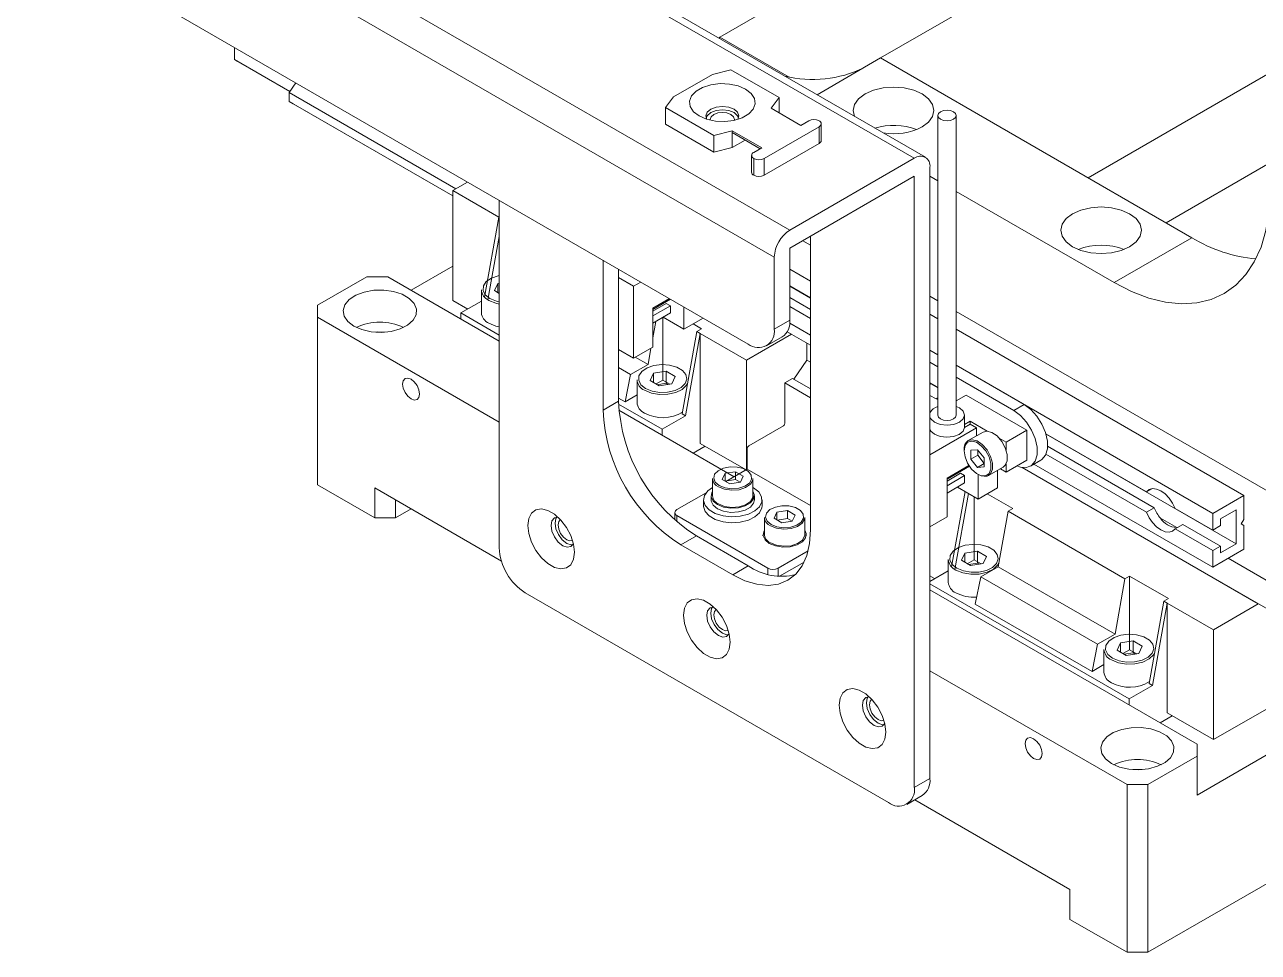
# Model space of a CAD drawing. Header units: millimetres. Extents: x 19 to 1667, y -46 to 1235.
# Drawn here: x 600 to 768.1, y 782.7 to 909.1 of the extents above; entities that cross this region are included whole.
import ezdxf

# ---------------------------------------------------------------- set-up
doc = ezdxf.new("R2010")
doc.units = ezdxf.units.MM
doc.header["$LTSCALE"] = 4

msp = doc.modelspace()

# ---------------------------------------------------------------- linework, layer by layer
at = {"color": 7, "linetype": 'Continuous', "lineweight": 18}
for p, q in [((590.1, 947.046), (704.297, 881.121)), ((702.176, 877.446), (587.978, 943.371)), ((591.514, 927.449), (698.64, 865.606)), ((754.148, 926.22), (716.674, 904.586)), ((721.268, 890.918), (664.699, 923.574)), ((722.768, 891.066), (666.199, 923.722)), ((724.45, 924.585), (694.751, 907.441)), ((694.664, 907.29), (694.751, 907.441)), ((694.751, 907.441), (704.192, 901.991)), ((628.637, 904.374), (628.637, 906.018)), ((716.672, 904.588), (708.008, 899.587)), ((716.672, 904.588), (759.098, 880.096)), ((636.161, 900.031), (628.637, 904.374)), ((628.99, 904.17), (628.637, 904.374)), ((628.99, 904.17), (636.161, 900.031)), ((693.761, 902.348), (696.272, 902.98)), ((696.272, 902.98), (702.848, 899.184)), ((636.975, 901.205), (636.062, 899.887)), ((688.458, 899.286), (693.761, 902.348)), ((744.958, 888.258), (769.705, 902.544)), ((658.794, 886.764), (636.062, 899.887)), ((636.062, 899.887), (636.062, 898.662)), ((658.371, 885.783), (636.062, 898.662)), ((636.062, 898.662), (636.592, 898.356)), ((658.371, 885.783), (636.592, 898.356)), ((687.362, 897.837), (688.458, 899.286)), ((693.938, 894.041), (687.362, 897.837)), ((687.362, 897.837), (687.362, 895.551)), ((702.848, 899.184), (701.752, 897.735)), ((702.848, 899.184), (702.848, 897.102)), ((701.752, 897.735), (705.782, 895.408)), ((724.473, 896.754), (724.473, 855.927)), ((726.973, 855.927), (726.973, 896.754)), ((693.938, 891.754), (687.362, 895.551)), ((696.448, 894.673), (693.938, 894.041)), ((700.479, 892.347), (696.448, 894.673)), ((696.448, 894.673), (696.448, 894.428)), ((708.292, 895.224), (700.797, 890.898)), ((705.782, 895.408), (706.878, 896.041)), ((708.292, 892.938), (708.292, 895.224)), ((708.585, 893.346), (708.585, 895.633)), ((693.938, 894.041), (693.938, 891.754)), ((696.448, 894.428), (700.267, 892.224)), ((696.448, 894.428), (696.448, 892.387)), ((696.448, 892.387), (698.216, 893.408)), ((708.292, 892.938), (700.797, 888.611)), ((693.938, 891.754), (696.448, 892.387)), ((699.09, 891.306), (699.09, 889.019)), ((699.383, 891.714), (700.479, 892.347)), ((699.383, 890.898), (699.383, 888.611)), ((700.797, 890.898), (700.797, 888.611)), ((721.268, 890.918), (704.297, 881.121)), ((723.389, 806.405), (723.389, 889.693)), ((755.567, 882.134), (769.705, 890.296)), ((721.268, 888.468), (704.297, 878.671)), ((721.268, 805.181), (721.268, 888.468)), ((723.389, 888.464), (724.473, 887.838)), ((660.392, 887.686), (658.371, 886.52)), ((664.664, 882.887), (658.371, 886.52)), ((658.371, 886.52), (658.371, 871.548)), ((726.973, 886.395), (748.491, 873.973)), ((664.699, 837.837), (664.699, 885.2)), ((664.664, 882.887), (662.706, 872)), ((664.699, 882.866), (664.664, 882.887)), ((663.149, 871.641), (664.699, 880.263)), ((706.059, 879.688), (707.126, 879.072)), ((707.126, 880.301), (707.126, 840.291)), ((748.491, 873.973), (759.098, 880.096)), ((704.297, 868.873), (704.297, 878.671)), ((652.679, 872.945), (658.371, 876.23)), ((678.841, 856.619), (678.841, 877.036)), ((702.176, 877.446), (702.176, 867.648)), ((646.668, 874.782), (639.951, 870.904)), ((649.497, 874.782), (646.668, 874.782)), ((649.497, 874.782), (664.699, 866.006)), ((680.963, 857.843), (680.963, 875.811)), ((683.013, 873.479), (680.963, 874.663)), ((704.297, 875.806), (707.126, 874.174)), ((662.26, 872.986), (662.26, 869.884)), ((664.047, 872.885), (664.506, 873.874)), ((664.047, 872.885), (664.699, 872.508)), ((664.506, 873.874), (664.699, 873.903)), ((664.506, 872.62), (664.506, 873.874)), ((683.013, 873.479), (684.008, 874.053)), ((683.013, 863.681), (683.013, 873.479)), ((704.297, 873.52), (707.126, 871.887)), ((704.297, 873.479), (707.126, 871.846)), ((639.951, 870.904), (639.951, 869.271)), ((660.396, 870.379), (658.371, 871.548)), ((662.26, 871.455), (659.467, 869.843)), ((687.898, 871.808), (685.63, 870.499)), ((685.63, 870.335), (688.039, 871.726)), ((688.039, 871.726), (685.63, 870.335)), ((685.63, 870.09), (687.468, 871.151)), ((688.034, 870.825), (687.468, 871.151)), ((704.297, 871.968), (707.126, 870.336)), ((724.473, 871.507), (723.389, 872.133)), ((639.951, 869.271), (664.699, 854.984)), ((639.951, 869.271), (639.951, 846.408)), ((659.467, 869.843), (664.699, 866.822)), ((659.467, 869.843), (659.467, 869.026)), ((685.63, 869.437), (688.034, 870.825)), ((685.63, 870.499), (685.63, 865.191)), ((685.63, 868.457), (688.034, 869.845)), ((686.973, 860.699), (686.973, 869.233)), ((689.872, 867.64), (687.044, 869.273)), ((688.034, 869.845), (688.034, 870.825)), ((689.872, 867.64), (689.872, 870.668)), ((704.297, 870.744), (707.126, 869.111)), ((723.389, 869.683), (724.473, 869.058)), ((782.433, 838.048), (726.973, 870.064)), ((792.686, 832.129), (726.973, 870.064)), ((685.63, 866.444), (686.034, 868.69)), ((692.489, 869.151), (689.872, 867.64)), ((692.277, 867.681), (691.11, 868.355)), ((691.64, 867.314), (692.277, 867.681)), ((692.489, 869.158), (692.489, 869.151)), ((702.176, 867.648), (704.297, 868.873)), ((704.279, 868.468), (707.126, 866.825)), ((726.973, 867.615), (766.169, 844.987)), ((691.64, 867.314), (689.624, 856.106)), ((692.1, 867.048), (690.084, 855.841)), ((692.1, 867.048), (691.64, 867.314)), ((698.393, 863.415), (692.1, 867.048)), ((692.1, 852.077), (692.1, 867.048)), ((704.509, 866.946), (698.393, 863.415)), ((701.14, 865.359), (703.262, 866.583)), ((707.126, 865.436), (703.933, 867.279)), ((704.509, 866.946), (703.933, 867.279)), ((683.013, 863.681), (680.963, 864.865)), ((685.63, 865.191), (683.013, 863.681)), ((684.976, 862.812), (685.378, 865.046)), ((706.631, 863.435), (706.631, 865.722)), ((723.389, 864.785), (724.473, 864.159)), ((682.605, 861.443), (684.976, 862.812)), ((684.976, 862.812), (683.243, 863.813)), ((698.393, 863.415), (698.393, 848.514)), ((704.834, 860.841), (706.631, 863.435)), ((707.126, 863.149), (706.631, 863.435)), ((723.389, 863.152), (724.473, 862.527)), ((726.973, 862.716), (761.927, 842.538)), ((726.973, 862.716), (736.259, 857.356)), ((682.605, 861.443), (680.963, 862.391)), ((682.605, 861.443), (681.847, 857.74)), ((685.261, 860.639), (685.719, 861.627)), ((685.719, 861.627), (687.432, 861.892)), ((685.719, 860.374), (685.719, 861.627)), ((688.686, 861.169), (687.432, 861.892)), ((687.432, 860.259), (687.432, 861.892)), ((688.227, 860.18), (688.686, 861.169)), ((703.626, 860.314), (704.686, 860.926)), ((707.126, 859.518), (704.686, 860.926)), ((726.973, 861.083), (734.844, 856.539)), ((683.473, 860.74), (683.473, 857.637)), ((685.261, 860.639), (686.514, 859.915)), ((686.973, 860.699), (686.065, 860.175)), ((686.238, 860.074), (687.432, 860.259)), ((688.227, 860.18), (686.514, 859.915)), ((687.947, 860.137), (686.973, 860.699)), ((687.708, 860.1), (687.432, 860.259)), ((703.626, 854.936), (703.626, 860.314)), ((707.126, 858.293), (703.626, 860.314)), ((723.389, 860.335), (724.238, 859.845)), ((723.531, 860.171), (723.389, 860.269)), ((723.389, 860.09), (723.531, 860.171)), ((724.473, 859.628), (723.531, 860.171)), ((724.238, 859.845), (724.473, 859.665)), ((678.841, 856.619), (680.963, 857.843)), ((681.847, 857.74), (680.963, 858.25)), ((683.473, 858.678), (681.847, 857.74)), ((724.238, 858.13), (723.389, 858.62)), ((724.238, 858.13), (724.473, 858.266)), ((724.473, 858.039), (724.238, 858.13)), ((728.339, 858.662), (726.973, 857.873)), ((728.339, 858.662), (736.612, 853.886)), ((680.969, 857.43), (686.902, 854.004)), ((681.016, 856.586), (696.696, 847.534)), ((690.084, 855.841), (686.902, 854.004)), ((689.624, 856.106), (690.084, 855.841)), ((727.42, 856.906), (726.973, 857.11)), ((728.123, 854.702), (728.123, 855.927)), ((736.259, 857.356), (734.844, 856.539)), ((698.706, 851.757), (703.418, 854.478)), ((723.389, 850.497), (729.753, 854.171)), ((728.121, 854.658), (728.869, 855.09)), ((728.123, 854.702), (728.121, 854.658)), ((728.121, 854.25), (728.869, 854.681)), ((728.121, 854.658), (728.121, 854.25)), ((728.869, 855.09), (731.206, 853.741)), ((728.869, 855.09), (728.869, 854.681)), ((728.869, 854.681), (729.753, 854.171)), ((729.753, 853.101), (729.753, 854.171)), ((753.088, 782.728), (877.538, 854.572)), ((686.902, 854.004), (686.902, 853.188)), ((730.641, 853.614), (728.626, 852.45)), ((732.826, 852.806), (733.784, 852.253)), ((736.612, 853.886), (733.784, 852.253)), ((736.612, 849.803), (736.612, 853.886)), ((739.205, 853.368), (752.897, 845.464)), ((739.219, 853.319), (765.109, 838.373)), ((691.146, 850.738), (692.782, 851.683)), ((698.332, 848.479), (692.1, 852.077)), ((698.499, 848.575), (698.499, 851.299)), ((728.989, 851.133), (729.895, 851.214)), ((728.989, 851.133), (728.989, 849.926)), ((729.895, 851.214), (730.8, 850.088)), ((729.909, 851.197), (729.909, 850.457)), ((733.784, 852.253), (733.784, 851.147)), ((739.437, 851.683), (753.957, 843.3)), ((728.705, 849.075), (725.723, 847.353)), ((729.909, 850.457), (728.989, 849.926)), ((729.895, 848.8), (728.989, 849.926)), ((730.8, 849.323), (729.895, 848.8)), ((730.8, 849.349), (729.909, 850.457)), ((730.8, 848.881), (730.8, 850.088)), ((733.784, 848.17), (736.612, 849.803)), ((733.784, 849.276), (733.784, 848.17)), ((737.094, 848.967), (738.508, 849.784)), ((737.576, 849.246), (761.927, 835.189)), ((739.205, 850.592), (752.897, 842.688)), ((695.091, 847.171), (695.474, 847.996)), ((695.474, 847.996), (696.902, 848.216)), ((695.474, 846.951), (695.474, 847.996)), ((695.579, 846.89), (698.499, 848.575)), ((697.947, 847.613), (696.902, 848.216)), ((696.902, 847.155), (696.902, 848.216)), ((697.564, 846.789), (697.947, 847.613)), ((707.126, 843.595), (698.499, 848.575)), ((725.723, 847.19), (728.784, 848.957)), ((728.784, 848.957), (725.723, 847.19)), ((725.723, 846.945), (727.561, 848.006)), ((725.723, 846.292), (728.127, 847.68)), ((728.127, 847.68), (727.561, 848.006)), ((728.127, 846.7), (728.127, 847.68)), ((729.895, 848.8), (730.8, 848.881)), ((729.965, 844.495), (729.965, 847.845)), ((731.376, 847.687), (733.391, 848.85)), ((732.582, 848.383), (732.582, 846.006)), ((732.998, 848.624), (733.784, 848.17)), ((791.625, 816.655), (735.984, 848.776)), ((768.149, 830.208), (735.984, 848.776)), ((639.951, 846.408), (647.729, 841.918)), ((664.995, 836.033), (647.729, 846.001)), ((647.729, 841.918), (647.729, 846.001)), ((693.769, 847.27), (693.769, 844.943)), ((695.091, 847.171), (696.137, 846.568)), ((695.497, 846.938), (696.902, 847.155)), ((697.564, 846.789), (696.137, 846.568)), ((697.542, 846.785), (696.902, 847.155)), ((699.269, 844.943), (699.269, 847.27)), ((725.723, 847.353), (725.723, 842.046)), ((725.723, 845.312), (728.127, 846.7)), ((729.965, 844.495), (727.137, 846.128)), ((732.582, 846.006), (729.965, 844.495)), ((753.654, 845.901), (752.897, 845.464)), ((650.557, 844.368), (650.557, 841.918)), ((688.918, 843.044), (692.883, 845.333)), ((692.519, 844.371), (692.519, 843.555)), ((693.569, 844.943), (693.569, 844.371)), ((699.469, 844.371), (699.469, 844.943)), ((700.519, 843.555), (700.519, 844.371)), ((728.191, 845.52), (726.345, 835.261)), ((726.788, 834.903), (728.65, 845.254)), ((729.4, 836.207), (729.4, 844.822)), ((734.703, 843.189), (731.202, 845.209)), ((761.927, 842.538), (766.169, 844.987)), ((766.169, 844.987), (766.169, 841.721)), ((650.557, 841.918), (652.679, 843.143)), ((688.625, 842.636), (688.625, 841.654)), ((702.163, 841.865), (702.545, 842.689)), ((702.545, 842.689), (703.973, 842.91)), ((702.545, 841.644), (702.545, 842.689)), ((705.018, 842.306), (703.973, 842.91)), ((703.973, 841.848), (703.973, 842.91)), ((734.067, 842.821), (732.706, 835.259)), ((734.067, 842.821), (734.703, 843.189)), ((749.976, 833.637), (734.067, 842.821)), ((752.897, 842.688), (753.957, 843.3)), ((756.814, 843.203), (761.927, 840.251)), ((761.927, 840.251), (761.927, 842.538)), ((765.109, 843.027), (762.987, 841.803)), ((765.109, 838.373), (765.109, 843.027)), ((650.557, 841.918), (647.729, 841.918)), ((701.292, 835.084), (688.918, 842.228)), ((688.918, 842.228), (688.918, 841.392)), ((700.84, 841.963), (700.84, 839.636)), ((702.163, 841.865), (703.208, 841.261)), ((702.568, 841.631), (703.973, 841.848)), ((704.635, 841.482), (703.208, 841.261)), ((704.613, 841.479), (703.973, 841.848)), ((704.635, 841.482), (705.018, 842.306)), ((706.34, 839.636), (706.34, 841.963)), ((725.723, 842.046), (723.389, 840.699)), ((757.021, 840.593), (754.812, 841.868)), ((757.875, 841.039), (756.814, 840.427)), ((757.875, 841.039), (762.987, 838.088)), ((762.987, 840.864), (761.927, 840.251)), ((762.987, 841.803), (762.987, 840.864)), ((766.169, 841.721), (765.816, 841.108)), ((765.816, 841.108), (766.169, 840.904)), ((766.169, 840.904), (766.169, 837.638)), ((691.569, 839.472), (689.448, 838.248)), ((698.64, 835.39), (691.569, 839.472)), ((700.64, 839.636), (700.64, 839.473)), ((706.54, 839.473), (706.54, 839.636)), ((756.814, 840.427), (761.927, 837.475)), ((757.118, 840.602), (757.021, 840.593)), ((696.519, 834.166), (689.448, 838.248)), ((702.706, 835.084), (706.794, 837.444)), ((728.146, 837.135), (729.859, 837.4)), ((731.112, 836.676), (729.859, 837.4)), ((729.859, 835.767), (729.859, 837.4)), ((761.927, 837.475), (762.987, 838.088)), ((766.169, 837.638), (761.927, 835.189)), ((761.927, 835.189), (761.927, 837.475)), ((762.987, 837.148), (765.109, 838.373)), ((762.987, 838.088), (762.987, 837.148)), ((702.886, 833.963), (706.238, 835.898)), ((725.9, 836.248), (725.9, 833.145)), ((727.687, 836.146), (728.146, 837.135)), ((727.687, 836.146), (728.941, 835.423)), ((728.146, 835.882), (728.146, 837.135)), ((729.4, 836.207), (728.491, 835.682)), ((728.664, 835.582), (729.859, 835.767)), ((730.653, 835.688), (728.941, 835.423)), ((730.374, 835.644), (729.4, 836.207)), ((730.135, 835.607), (729.859, 835.767)), ((730.653, 835.688), (731.112, 836.676)), ((791.625, 820.493), (764.048, 836.413)), ((792.686, 819.881), (764.048, 836.413)), ((696.519, 834.166), (698.64, 835.39)), ((701.292, 834.248), (701.292, 835.084)), ((702.706, 835.084), (702.706, 833.979)), ((725.9, 834.717), (723.389, 833.268)), ((724.036, 833.641), (723.389, 834.014)), ((732.706, 835.259), (730.334, 833.889)), ((748.616, 826.074), (732.706, 835.259)), ((750.613, 834.004), (749.976, 833.637)), ((755.916, 830.943), (750.613, 834.004)), ((750.613, 823.961), (750.613, 834.004)), ((723.389, 832.941), (750.542, 817.266)), ((729.576, 830.186), (730.334, 833.889)), ((746.244, 824.705), (730.334, 833.889)), ((748.616, 826.074), (749.976, 833.637)), ((668.235, 831.713), (717.732, 803.139)), ((723.389, 832.125), (759.805, 811.102)), ((755.28, 830.575), (753.264, 819.368)), ((755.28, 830.575), (755.916, 830.943)), ((755.739, 830.31), (755.28, 830.575)), ((745.486, 821.001), (729.576, 830.186)), ((755.739, 830.31), (753.723, 819.103)), ((762.033, 826.677), (755.739, 830.31)), ((755.739, 815.339), (755.739, 830.31)), ((768.149, 830.208), (762.033, 826.677)), ((746.244, 824.705), (748.616, 826.074)), ((762.033, 826.677), (762.033, 811.706)), ((746.244, 824.705), (745.486, 821.001)), ((747.113, 824.002), (747.113, 820.899)), ((748.9, 823.9), (749.359, 824.889)), ((748.9, 823.9), (750.154, 823.177)), ((749.359, 824.889), (751.072, 825.154)), ((749.359, 823.635), (749.359, 824.889)), ((750.613, 823.961), (749.704, 823.436)), ((751.587, 823.398), (750.613, 823.961)), ((752.325, 824.43), (751.072, 825.154)), ((751.072, 823.521), (751.072, 825.154)), ((751.867, 823.441), (752.325, 824.43)), ((749.878, 823.336), (751.072, 823.521)), ((751.867, 823.441), (750.154, 823.177)), ((751.348, 823.361), (751.072, 823.521)), ((723.389, 821.103), (750.259, 805.591)), ((747.113, 821.94), (745.486, 821.001)), ((753.723, 819.103), (750.542, 817.266)), ((753.264, 819.368), (753.723, 819.103)), ((762.033, 811.706), (774.362, 818.823)), ((750.542, 817.266), (750.542, 816.45)), ((759.805, 804.162), (779.782, 815.694)), ((754.785, 814), (756.422, 814.945)), ((762.033, 811.706), (755.739, 815.339)), ((759.805, 809.469), (759.805, 811.102)), ((753.088, 805.591), (759.805, 809.469)), ((759.805, 804.162), (759.805, 809.469)), ((721.268, 805.181), (723.389, 806.405)), ((750.259, 805.591), (753.088, 805.591)), ((750.259, 782.728), (750.259, 805.591)), ((753.088, 805.591), (753.088, 782.728)), ((720.232, 802.892), (722.353, 804.116)), ((742.481, 791.301), (721.318, 803.518)), ((742.481, 791.301), (742.481, 787.218)), ((742.481, 787.218), (750.259, 782.728)), ((753.088, 782.728), (750.259, 782.728))]:
    msp.add_line(p, q, dxfattribs=at)
at = {"color": 7, "linetype": 'Continuous', "lineweight": 18, "flags": 128}
for points in [[(698.273, 900.339), (697.252, 900.78), (696.057, 901.038), (694.785, 901.09), (693.539, 900.934), (692.42, 900.581), (691.519, 900.06), (690.907, 899.414), (690.636, 898.695), (690.727, 897.961), (691.173, 897.271), (691.937, 896.682), (692.958, 896.241), (694.153, 895.983), (695.425, 895.931), (696.671, 896.087), (697.79, 896.44), (698.691, 896.961), (699.302, 897.607), (699.574, 898.326), (699.483, 899.06), (699.037, 899.75), (698.273, 900.339)], [(722.329, 895.199), (723.203, 895.857), (723.752, 896.622), (723.939, 897.444), (723.752, 898.266), (723.203, 899.032), (722.329, 899.689), (721.189, 900.194), (719.863, 900.511), (718.439, 900.619), (717.016, 900.511), (715.689, 900.194), (714.55, 899.689), (713.676, 899.032), (713.127, 898.266), (712.939, 897.444), (713.121, 896.635)], [(696.696, 897.608), (695.966, 897.89), (695.105, 897.989), (694.244, 897.89), (693.514, 897.608), (693.026, 897.187), (692.855, 896.69), (693.003, 896.227)], [(696.696, 897.143), (695.966, 897.424), (695.105, 897.523), (694.244, 897.424), (693.514, 897.143), (693.026, 896.721), (692.891, 896.457)], [(693.938, 896.898), (693.581, 896.589), (693.455, 896.224), (693.468, 896.103)], [(696.742, 896.103), (696.755, 896.224), (696.629, 896.589), (696.272, 896.898), (695.736, 897.104), (695.105, 897.177), (694.474, 897.104), (693.938, 896.898)], [(697.207, 896.227), (697.355, 896.69), (697.184, 897.187), (696.696, 897.608)], [(697.319, 896.457), (697.184, 896.721), (696.696, 897.143)], [(726.607, 897.264), (726.201, 897.42), (725.723, 897.475), (725.244, 897.42), (724.839, 897.264), (724.568, 897.03), (724.473, 896.754), (724.568, 896.478), (724.839, 896.244), (725.244, 896.087), (725.723, 896.032), (726.201, 896.087), (726.607, 896.244), (726.878, 896.478), (726.973, 896.754), (726.878, 897.03), (726.607, 897.264)], [(769.705, 886.223), (769.571, 883.557), (769.173, 881.079), (768.514, 878.819), (767.604, 876.807), (766.453, 875.067), (765.077, 873.621), (763.491, 872.488), (761.718, 871.681), (759.778, 871.212), (757.696, 871.085), (755.498, 871.303), (753.212, 871.862), (750.867, 872.755), (748.491, 873.973)], [(750.613, 878.871), (751.487, 879.529), (752.036, 880.294), (752.224, 881.116), (752.036, 881.938), (751.487, 882.704), (750.613, 883.361), (749.474, 883.866), (748.147, 884.183), (746.724, 884.291), (745.3, 884.183), (743.974, 883.866), (742.835, 883.361), (741.961, 882.704), (741.411, 881.938), (741.224, 881.116), (741.411, 880.294), (741.961, 879.529), (742.835, 878.871), (743.974, 878.366), (745.3, 878.049), (746.724, 877.941), (748.147, 878.049), (749.474, 878.366), (750.613, 878.871)], [(664.699, 874.954), (664.56, 874.924), (663.627, 874.603), (662.925, 874.125), (662.53, 873.541), (662.485, 872.914), (662.795, 872.313), (663.427, 871.803)], [(644.9, 868.047), (645.985, 867.572), (647.252, 867.283), (648.607, 867.203), (649.948, 867.336), (651.178, 867.674), (652.204, 868.191), (652.951, 868.848), (653.363, 869.597), (653.41, 870.383), (653.087, 871.147), (652.42, 871.832), (651.457, 872.388), (650.27, 872.773), (648.947, 872.959), (647.586, 872.932), (646.288, 872.694), (645.15, 872.263), (644.255, 871.671), (643.67, 870.961), (643.439, 870.186), (643.578, 869.404), (644.078, 868.673), (644.9, 868.047)], [(664.699, 871.061), (664.223, 871.171), (663.285, 871.558)], [(663.427, 871.803), (664.311, 871.438), (664.699, 871.346)], [(663.285, 868.455), (664.223, 868.068), (664.699, 867.958)], [(649.063, 867.224), (648.056, 867.251), (647.809, 867.224)], [(684.64, 859.557), (685.524, 859.192), (686.565, 859.013), (687.65, 859.039), (688.662, 859.267), (689.491, 859.672), (690.047, 860.211), (690.27, 860.825), (690.136, 861.447), (689.659, 862.011), (688.891, 862.454), (687.915, 862.729), (686.837, 862.807), (685.774, 862.678), (684.84, 862.357), (684.138, 861.879), (683.743, 861.295), (683.699, 860.668), (684.009, 860.067), (684.64, 859.557)], [(652.679, 858.127), (653.125, 857.971), (653.504, 858.045), (653.756, 858.336), (653.845, 858.8), (653.756, 859.367), (653.504, 859.95), (653.125, 860.461), (652.679, 860.821), (652.232, 860.976), (651.854, 860.903), (651.601, 860.612), (651.512, 860.147), (651.601, 859.581), (651.854, 858.997), (652.232, 858.487), (652.679, 858.127)], [(690.37, 860.254), (690.234, 860.006), (689.644, 859.434), (688.765, 859.005), (687.691, 858.763), (686.54, 858.735), (685.436, 858.925), (684.498, 859.312)], [(723.389, 855.603), (723.505, 855.397), (724.026, 854.947), (724.804, 854.647), (725.723, 854.541), (726.641, 854.647), (727.42, 854.947), (727.94, 855.397), (728.123, 855.927), (727.94, 856.457), (727.42, 856.906), (727.42, 856.906)], [(724.473, 855.927), (724.568, 855.651), (724.839, 855.417), (725.244, 855.26), (725.723, 855.205), (726.201, 855.26), (726.607, 855.417), (726.878, 855.651), (726.973, 855.927)], [(734.844, 856.539), (735.741, 855.873), (736.565, 854.963), (737.249, 853.883), (737.739, 852.72), (737.994, 851.569), (737.994, 850.524), (737.739, 849.667), (737.249, 849.07), (736.565, 848.78), (735.741, 848.822), (735.223, 848.998)], [(736.259, 857.356), (737.155, 856.689), (737.979, 855.779), (738.663, 854.699), (739.153, 853.537), (739.408, 852.386), (739.408, 851.34), (739.153, 850.484), (738.663, 849.887), (738.508, 849.784)], [(723.389, 853.97), (723.51, 853.757), (724.026, 853.314), (724.793, 853.016), (725.697, 852.908), (726.606, 853.005), (727.383, 853.294), (727.915, 853.73), (728.121, 854.25)], [(728.626, 852.45), (729.134, 852.579), (729.821, 852.408), (730.533, 851.921), (731.173, 851.184), (731.654, 850.296), (731.912, 849.378), (731.912, 848.552), (731.654, 847.932), (731.376, 847.687)], [(733.391, 848.85), (733.669, 849.095), (733.927, 849.716), (733.927, 850.541), (733.669, 851.46), (733.188, 852.347), (732.548, 853.084), (731.836, 853.571), (731.149, 853.742), (730.641, 853.614)], [(728.056, 851.069), (728.18, 850.23), (728.536, 849.361), (729.075, 848.58), (729.725, 847.991), (730.398, 847.675), (731.003, 847.673), (731.458, 847.987), (731.702, 848.574), (731.702, 849.354), (731.458, 850.223), (731.003, 851.062), (730.398, 851.759), (729.725, 852.219), (729.075, 852.381), (728.536, 852.222), (728.18, 851.764), (728.056, 851.069)], [(694.681, 846.331), (695.469, 846.019), (696.399, 845.893), (697.345, 845.969), (698.18, 846.238), (698.791, 846.662), (699.094, 847.185), (699.05, 847.736), (698.664, 848.241), (697.989, 848.631), (697.114, 848.853), (696.16, 848.879), (695.254, 848.704), (694.519, 848.351), (694.054, 847.869), (693.922, 847.323), (694.141, 846.786), (694.681, 846.331)], [(731.376, 847.687), (731.173, 847.6), (730.834, 847.559)], [(699.269, 846.048), (699.348, 846.004), (700.056, 845.45), (700.449, 844.8), (700.494, 844.113), (700.185, 843.448), (699.551, 842.865), (698.647, 842.416), (697.554, 842.141), (696.37, 842.064), (695.198, 842.192), (694.144, 842.513), (693.301, 843), (692.744, 843.608), (692.522, 844.285), (692.655, 844.969), (693.132, 845.6), (693.769, 846.048)], [(699.269, 847.27), (699.243, 847.05), (698.922, 846.497), (698.276, 846.048), (697.393, 845.765), (696.392, 845.684), (695.408, 845.818), (694.575, 846.147)], [(752.897, 845.464), (753.264, 845.778), (753.733, 845.909), (754.276, 845.848), (754.855, 845.599), (755.435, 845.178), (755.978, 844.613), (756.447, 843.94), (756.814, 843.203)], [(699.469, 844.371), (699.369, 843.93), (698.936, 843.394), (698.211, 842.976), (697.283, 842.726), (696.262, 842.675), (695.272, 842.828), (694.433, 843.167), (693.846, 843.651), (693.58, 844.223), (693.569, 844.371)], [(699.269, 845.559), (699.458, 845.091), (699.369, 844.502), (698.936, 843.966), (698.211, 843.548), (697.283, 843.298), (696.262, 843.246), (695.272, 843.399), (694.433, 843.738), (693.846, 844.223), (693.58, 844.794), (693.67, 845.383), (693.769, 845.559)], [(694.575, 843.82), (695.408, 843.49), (696.392, 843.357), (697.393, 843.437), (698.276, 843.721), (698.922, 844.17), (699.243, 844.723), (699.269, 844.943)], [(674.938, 837.234), (674.81, 838.339), (674.435, 839.502), (673.845, 840.63), (673.086, 841.63), (672.221, 842.423), (671.32, 842.944), (670.454, 843.15), (669.696, 843.025), (669.105, 842.579), (668.731, 841.848), (668.603, 840.891), (668.731, 839.787), (669.105, 838.623), (669.696, 837.496), (670.454, 836.495), (671.32, 835.702), (672.221, 835.181), (673.086, 834.975), (673.845, 835.1), (674.435, 835.546), (674.81, 836.277), (674.938, 837.234)], [(700.519, 843.555), (700.494, 843.296), (700.185, 842.631), (699.551, 842.048), (698.647, 841.599), (697.554, 841.324), (696.37, 841.247), (695.198, 841.375), (694.144, 841.697), (693.301, 842.183), (692.744, 842.792), (692.522, 843.468), (692.519, 843.555)], [(701.752, 841.024), (702.54, 840.712), (703.47, 840.586), (704.416, 840.662), (705.251, 840.931), (705.862, 841.355), (706.165, 841.878), (706.121, 842.429), (705.735, 842.934), (705.06, 843.324), (704.185, 843.547), (703.231, 843.572), (702.325, 843.397), (701.59, 843.044), (701.125, 842.562), (700.993, 842.016), (701.212, 841.479), (701.752, 841.024)], [(752.897, 842.688), (753.264, 841.95), (753.733, 841.277), (754.276, 840.712), (754.855, 840.292), (755.435, 840.043), (755.978, 839.982), (756.447, 840.112), (756.814, 840.427)], [(672.698, 842.025), (672.222, 841.921), (671.877, 841.524), (671.756, 840.891), (671.877, 840.118), (672.222, 839.323), (672.738, 838.627), (673.347, 838.136), (673.956, 837.924), (674.472, 838.024), (674.8, 838.384)], [(673.892, 838.45), (673.283, 838.941), (672.767, 839.638), (672.422, 840.433), (672.301, 841.206), (672.422, 841.839), (672.528, 842.021)], [(673.029, 841.693), (672.814, 841.425), (672.725, 840.961), (672.814, 840.394), (673.067, 839.811), (673.445, 839.3), (673.892, 838.94)], [(706.34, 841.963), (706.314, 841.744), (705.993, 841.19), (705.347, 840.742), (704.464, 840.458), (703.463, 840.377), (702.479, 840.511), (701.646, 840.84)], [(707.126, 840.291), (706.995, 838.45), (706.607, 836.806), (705.97, 835.398), (705.1, 834.261), (704.019, 833.423), (702.754, 832.906), (701.334, 832.721), (699.797, 832.873), (698.178, 833.359), (696.519, 834.166)], [(706.34, 840.252), (706.529, 839.784), (706.44, 839.195), (706.007, 838.659), (705.282, 838.241), (704.354, 837.991), (703.333, 837.939), (702.343, 838.092), (701.504, 838.432), (700.917, 838.916), (700.651, 839.487), (700.741, 840.077), (700.84, 840.252)], [(701.646, 838.513), (702.479, 838.184), (703.463, 838.05), (704.464, 838.131), (705.347, 838.414), (705.993, 838.863), (706.314, 839.416), (706.34, 839.636)], [(673.892, 838.94), (674.338, 838.785), (674.678, 838.838)], [(674.711, 838.239), (674.501, 838.238), (673.892, 838.45)], [(727.066, 835.064), (727.95, 834.7), (728.991, 834.521), (730.077, 834.547), (731.089, 834.775), (731.918, 835.18), (732.474, 835.719), (732.697, 836.333), (732.562, 836.955), (732.085, 837.518), (731.317, 837.962), (730.341, 838.237), (729.263, 838.315), (728.2, 838.186), (727.267, 837.865), (726.565, 837.387), (726.17, 836.802), (726.125, 836.176), (726.435, 835.575), (727.066, 835.064)], [(732.797, 835.761), (732.66, 835.514), (732.07, 834.942), (731.191, 834.512), (730.118, 834.271), (728.967, 834.243), (727.862, 834.433), (726.925, 834.819)], [(696.151, 824.988), (696.023, 826.092), (695.649, 827.256), (695.058, 828.383), (694.3, 829.384), (693.434, 830.177), (692.533, 830.698), (691.668, 830.904), (690.909, 830.779), (690.319, 830.333), (689.944, 829.602), (689.816, 828.645), (689.944, 827.541), (690.319, 826.377), (690.909, 825.249), (691.668, 824.249), (692.533, 823.456), (693.434, 822.935), (694.3, 822.729), (695.058, 822.854), (695.649, 823.3), (696.023, 824.031), (696.151, 824.988)], [(693.911, 829.779), (693.435, 829.675), (693.091, 829.278), (692.969, 828.645), (693.091, 827.872), (693.435, 827.077), (693.952, 826.381), (694.56, 825.89), (695.169, 825.678), (695.685, 825.778), (696.013, 826.138)], [(695.105, 826.204), (694.496, 826.695), (693.98, 827.391), (693.635, 828.187), (693.514, 828.96), (693.635, 829.593), (693.741, 829.775)], [(694.243, 829.446), (694.027, 829.179), (693.938, 828.715), (694.027, 828.148), (694.28, 827.565), (694.658, 827.054), (695.105, 826.694)], [(695.105, 826.694), (695.551, 826.539), (695.891, 826.592)], [(695.924, 825.993), (695.714, 825.992), (695.105, 826.204)], [(748.279, 822.818), (749.163, 822.454), (750.205, 822.275), (751.29, 822.301), (752.302, 822.529), (753.131, 822.934), (753.687, 823.473), (753.91, 824.087), (753.776, 824.709), (753.299, 825.272), (752.53, 825.716), (751.554, 825.991), (750.476, 826.069), (749.413, 825.94), (748.48, 825.619), (747.778, 825.14), (747.383, 824.556), (747.338, 823.93), (747.648, 823.329), (748.279, 822.818)], [(754.01, 823.515), (753.873, 823.267), (753.284, 822.696), (752.404, 822.266), (751.331, 822.024), (750.18, 821.997), (749.076, 822.187), (748.138, 822.573)], [(717.365, 812.742), (717.236, 813.846), (716.862, 815.01), (716.271, 816.137), (715.513, 817.138), (714.648, 817.931), (713.746, 818.451), (712.881, 818.658), (712.122, 818.533), (711.532, 818.086), (711.157, 817.356), (711.029, 816.399), (711.157, 815.294), (711.532, 814.131), (712.122, 813.003), (712.881, 812.002), (713.746, 811.21), (714.648, 810.689), (715.513, 810.483), (716.271, 810.608), (716.862, 811.054), (717.236, 811.785), (717.365, 812.742)], [(715.124, 817.533), (714.649, 817.429), (714.304, 817.032), (714.183, 816.399), (714.304, 815.626), (714.649, 814.831), (715.165, 814.135), (715.774, 813.643), (716.383, 813.432), (716.899, 813.532), (717.226, 813.892)], [(716.318, 813.958), (715.709, 814.449), (715.193, 815.145), (714.848, 815.94), (714.727, 816.713), (714.848, 817.347), (714.954, 817.528)], [(715.456, 817.2), (715.24, 816.933), (715.151, 816.468), (715.24, 815.902), (715.493, 815.319), (715.872, 814.808), (716.318, 814.448)], [(716.318, 814.448), (716.765, 814.292), (717.104, 814.345)], [(717.137, 813.747), (716.927, 813.746), (716.318, 813.958)], [(748.138, 808.449), (749.223, 807.974), (750.49, 807.685), (751.844, 807.605), (753.186, 807.739), (754.416, 808.076), (755.442, 808.593), (756.189, 809.25), (756.601, 809.999), (756.647, 810.785), (756.325, 811.549), (755.658, 812.234), (754.695, 812.79), (753.508, 813.175), (752.185, 813.361), (750.824, 813.334), (749.526, 813.096), (748.387, 812.665), (747.493, 812.073), (746.908, 811.363), (746.676, 810.588), (746.816, 809.806), (747.315, 809.075), (748.138, 808.449)], [(737.531, 809.142), (737.978, 808.987), (738.356, 809.06), (738.609, 809.352), (738.698, 809.816), (738.609, 810.383), (738.356, 810.966), (737.978, 811.476), (737.531, 811.837), (737.085, 811.992), (736.706, 811.918), (736.453, 811.627), (736.365, 811.163), (736.453, 810.596), (736.706, 810.013), (737.085, 809.502), (737.531, 809.142)], [(752.301, 807.626), (751.294, 807.653), (751.046, 807.626)]]:
    msp.add_lwpolyline(points, dxfattribs=at)
at = {"color": 7, "linetype": 'Continuous', "lineweight": 18}
for centre, radius, start, end in [((707.421, 917.502), 15.848, 256.153, 295.99685), ((707.585, 894.676), 1.537, 62.60967, 117.39033), ((708.138, 895.633), 0.437, 290.78342, 69.21658), ((718.43, 886.532), 8.871, 69.3128, 106.60395), ((718.45, 902.695), 8.44, 260.36748, 297.35973), ((708.085, 893.396), 0.503, 294.37466, 354.3052), ((699.538, 891.306), 0.437, 110.78342, 249.21658), ((722.096, 889.902), 1.31, 350.78596, 129.20329), ((700.09, 892.262), 1.537, 242.60967, 297.39033), ((699.59, 889.069), 0.503, 185.6948, 245.62534), ((700.09, 889.976), 1.537, 242.60967, 297.39033), ((706.782, 877.237), 4.61, 122.60548, 177.39452), ((769.501, 897.03), 19.874, 238.43887, 265.16406), ((746.724, 870.384), 8.7, 68.9509, 111.0491), ((663.939, 873.109), 1.683, 184.16873, 247.15141), ((663.939, 870.006), 1.683, 184.16873, 247.15141), ((648.436, 860.879), 7.711, 65.25942, 114.74058), ((700.021, 867.298), 2.184, 230.79671, 9.21404), ((701.919, 868.57), 2.398, 304.05635, 7.25583), ((685.152, 860.863), 1.683, 184.16873, 247.15141), ((703.827, 858.797), 22.884, 182.38686, 237.61314), ((685.152, 857.76), 1.683, 184.16873, 247.15141), ((701.705, 857.572), 22.884, 182.38686, 237.61314), ((686.965, 860.677), 5.104, 241.10268, 301.98079), ((724.907, 855.449), 1.716, 104.64509, 152.15491), ((703.125, 854.887), 0.503, 305.69804, 5.62038), ((729.338, 851.369), 1.294, 123.38913, 187.92305), ((699, 851.349), 0.503, 125.69804, 185.62038), ((695.061, 847.346), 1.294, 183.392, 247.92814), ((695.061, 845.019), 1.294, 183.392, 247.92814), ((689.073, 842.636), 0.437, 110.78342, 249.21658), ((759.099, 845.396), 5.552, 202.17594, 219.44803), ((702.132, 842.04), 1.294, 183.392, 247.92814), ((757.259, 843.557), 2.974, 214.60835, 265.39703), ((702.132, 839.712), 1.294, 183.392, 247.92814), ((672.375, 838.186), 7.684, 182.60548, 237.39452), ((727.578, 836.37), 1.683, 184.16873, 247.15141), ((703.189, 841.914), 7.953, 235.11312, 283.83086), ((701.999, 836.449), 1.537, 242.60967, 297.39033), ((727.578, 833.268), 1.683, 184.16873, 247.15141), ((729.359, 836.385), 5.265, 242.46077, 274.48727), ((748.792, 824.124), 1.683, 184.16873, 247.15141), ((748.792, 821.021), 1.683, 184.16873, 247.15141), ((750.604, 823.938), 5.104, 241.10268, 301.98079), ((751.673, 801.282), 7.711, 65.25942, 114.74058), ((721.011, 806.103), 2.398, 304.05635, 7.25583), ((719.113, 804.831), 2.184, 230.79671, 9.21404)]:
    msp.add_arc(centre, radius, start, end, dxfattribs=at)

doc.saveas('drawing.dxf')
